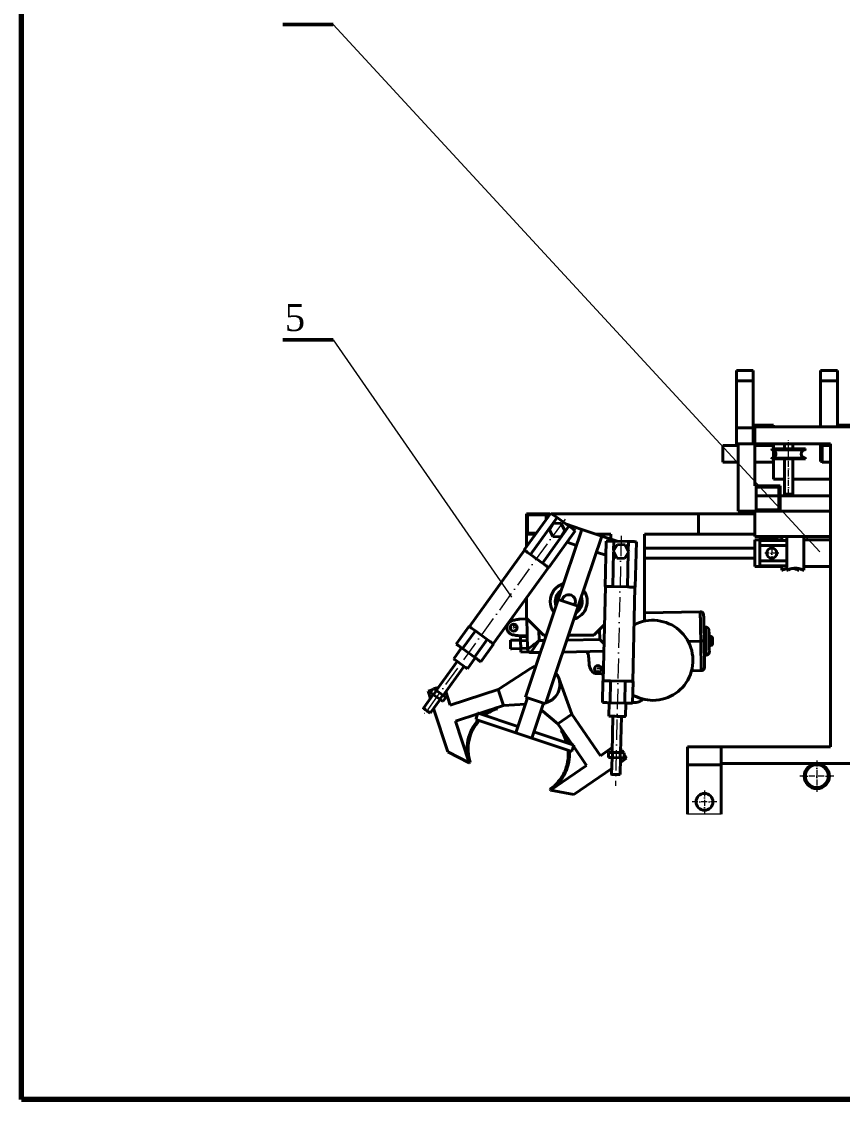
# Model space of a CAD drawing. Header units: millimetres. Extents: x -535 to 3636, y 24 to 870.
# Drawn here: x 1059.2 to 1303, y 90.9 to 411.1 of the extents above; entities that cross this region are included whole.
import ezdxf

# ---------------------------------------------------------------- set-up
doc = ezdxf.new("R2010")
doc.units = ezdxf.units.MM
doc.linetypes.add('ACAD_ISO10W100', pattern=[18, 12, -3, 0, -3])
doc.layers.add('dddd', color=1, linetype='Continuous')
doc.styles.get("Standard").update_dxf_attribs({"font": 'times_0.ttf'})

msp = doc.modelspace()

# ---------------------------------------------------------------- linework, layer by layer
at = {"lineweight": 50}
for p, q in [((1151.7927, 410.273), (1136.7927, 410.273)), ((1151.7927, 316.5768), (1136.7927, 316.5768))]:
    msp.add_line(p, q, dxfattribs=at)
at = {"color": 6, "lineweight": 15}
for p, q in [((1296.3147, 253.5397), (1151.7927, 410.273)), ((1151.7927, 316.5768), (1204.7308, 240.154))]:
    msp.add_line(p, q, dxfattribs=at)
at = {"color": 7, "linetype": 'Continuous', "lineweight": 40}
for p, q in [((1276.5499, 307.437), (1271.5499, 307.437)), ((1301.5499, 307.437), (1296.5499, 307.437)), ((1276.5499, 304.357), (1271.5499, 304.357)), ((1271.5499, 304.357), (1271.5499, 290.437)), ((1276.5499, 304.357), (1276.5499, 291.187)), ((1301.5499, 304.357), (1296.5499, 304.357)), ((1296.5499, 304.357), (1296.5499, 290.687)), ((1301.5499, 304.357), (1301.5499, 291.187)), ((1276.5499, 290.437), (1271.5499, 290.437)), ((1271.5499, 290.437), (1271.5499, 285.437)), ((1276.5499, 291.187), (1282.5499, 291.187)), ((1276.5499, 285.687), (1276.5499, 291.187)), ((1277.0499, 285.687), (1277.0499, 290.687)), ((1277.0499, 290.687), (1362.0499, 290.687)), ((1282.5499, 291.187), (1282.5499, 290.687)), ((1301.5499, 291.187), (1301.5499, 290.687)), ((1307.5499, 291.187), (1301.5499, 291.187)), ((1267.5499, 285.187), (1267.5499, 280.187)), ((1267.5499, 285.187), (1272.0499, 285.187)), ((1272.0499, 285.437), (1271.5499, 285.437)), ((1271.5499, 285.437), (1271.5499, 285.187)), ((1272.0499, 265.687), (1272.0499, 285.687)), ((1277.0499, 285.687), (1272.0499, 285.687)), ((1277.0499, 285.687), (1299.5499, 285.687)), ((1277.0499, 273.187), (1277.0499, 285.687)), ((1282.5499, 285.187), (1277.0499, 285.187)), ((1282.5499, 285.687), (1282.5499, 285.187)), ((1282.5499, 285.187), (1282.5499, 284.187)), ((1285.7999, 285.687), (1285.7999, 284.187)), ((1288.2999, 284.187), (1288.2999, 285.687)), ((1296.5499, 285.687), (1296.5499, 285.437)), ((1299.5499, 285.437), (1296.5499, 285.437)), ((1296.5499, 285.437), (1296.5499, 282.1753)), ((1297.0499, 285.187), (1297.0499, 280.187)), ((1299.5499, 285.187), (1297.0499, 285.187)), ((1299.5499, 195.687), (1299.5499, 285.687)), ((1282.0499, 284.187), (1282.0499, 284.0789)), ((1282.0499, 284.187), (1287.0499, 284.187)), ((1282.5499, 283.8326), (1282.5499, 281.5414)), ((1287.0499, 284.187), (1292.0499, 284.187)), ((1292.0499, 284.0789), (1292.0499, 284.187)), ((1297.0499, 282.1753), (1296.5499, 282.1753)), ((1296.5499, 280.4652), (1296.5499, 282.1753)), ((1267.5499, 280.187), (1272.0499, 280.187)), ((1277.0499, 280.187), (1282.5499, 280.187)), ((1282.0499, 281.2951), (1282.0499, 281.187)), ((1282.0499, 281.187), (1287.0499, 281.187)), ((1282.5499, 281.187), (1282.5499, 280.187)), ((1282.5499, 275.187), (1282.5499, 280.187)), ((1285.7999, 281.187), (1285.7999, 270.687)), ((1287.0499, 281.187), (1292.0499, 281.187)), ((1288.2999, 270.687), (1288.2999, 281.187)), ((1292.0499, 281.187), (1292.0499, 281.2951)), ((1297.0499, 280.4652), (1296.5499, 280.4652)), ((1299.5499, 280.187), (1297.0499, 280.187)), ((1284.5499, 273.187), (1277.0499, 273.187)), ((1284.1999, 272.837), (1277.3999, 272.837)), ((1277.3999, 272.837), (1277.3999, 266.037)), ((1285.7999, 275.187), (1282.5499, 275.187)), ((1284.1999, 266.037), (1284.1999, 272.837)), ((1284.5499, 265.687), (1284.5499, 273.187)), ((1299.5499, 275.187), (1288.2999, 275.187)), ((1284.1999, 270.187), (1277.3999, 270.187)), ((1299.5499, 270.187), (1284.5499, 270.187)), ((1287.0499, 270.687), (1285.7999, 270.687)), ((1288.2999, 270.687), (1287.0499, 270.687)), ((1277.3999, 266.037), (1284.1999, 266.037)), ((1208.5026, 254.1704), (1216.4026, 265.1175)), ((1216.2158, 264.8587), (1209.2407, 264.8587)), ((1209.2407, 258.8587), (1209.2407, 264.8587)), ((1209.4907, 264.6087), (1209.4907, 259.1087)), ((1214.9907, 264.6087), (1209.4907, 264.6087)), ((1210.3843, 252.8125), (1218.2843, 263.7596)), ((1214.9907, 263.161), (1214.9907, 264.6087)), ((1260.2609, 264.8587), (1216.7613, 264.8587)), ((1221.819, 261.2088), (1218.2843, 263.7596)), ((1260.2609, 258.8587), (1260.2609, 264.8587)), ((1260.2609, 264.8587), (1277.0499, 264.8587)), ((1284.5499, 265.687), (1272.0499, 265.687)), ((1277.0499, 265.687), (1277.0499, 258.187)), ((1299.5499, 265.687), (1284.5499, 265.687)), ((1213.9189, 250.2617), (1221.819, 261.2088)), ((1215.8006, 248.9037), (1223.7007, 259.8508)), ((1217.2338, 262.1021), (1215.9891, 260.1569)), ((1215.9891, 260.1569), (1217.0513, 258.1063)), ((1219.5408, 261.9967), (1217.2338, 262.1021)), ((1218.6266, 239.4011), (1225.6092, 260.2374)), ((1219.3583, 258.0009), (1220.6031, 259.9461)), ((1220.6031, 259.9461), (1219.5408, 261.9967)), ((1225.6092, 260.2374), (1221.046, 261.7666)), ((1231.5353, 258.2515), (1225.6092, 260.2374)), ((1209.2407, 258.8587), (1209.2407, 255.1933)), ((1211.8859, 258.8587), (1209.2407, 258.8587)), ((1209.4907, 259.1087), (1212.0663, 259.1087)), ((1217.0513, 258.1063), (1219.3583, 258.0009)), ((1224.0204, 255.4966), (1221.2326, 256.4308)), ((1224.5527, 237.4152), (1231.5353, 258.2515)), ((1234.2407, 258.8587), (1229.7234, 258.8587)), ((1236.093, 256.7242), (1231.5353, 258.2515)), ((1232.5198, 243.3026), (1232.8296, 256.7991)), ((1234.2407, 258.8587), (1234.2407, 257.3449)), ((1235.0868, 254.0117), (1235.1496, 256.7458)), ((1239.5073, 256.6458), (1235.1496, 256.7458)), ((1239.4427, 253.8304), (1239.5073, 256.6458)), ((1241.5174, 243.0961), (1241.8273, 256.5925)), ((1260.2609, 258.8587), (1244.2407, 258.8587)), ((1244.2407, 258.8587), (1244.2407, 232.9829)), ((1260.2609, 258.8587), (1277.0499, 258.8587)), ((1299.5499, 258.187), (1277.0499, 258.187)), ((1285.0499, 257.187), (1277.0499, 257.187)), ((1277.0499, 249.187), (1277.0499, 257.187)), ((1286.5499, 256.937), (1278.5499, 256.937)), ((1278.5499, 255.437), (1278.5499, 256.937)), ((1278.6079, 257.687), (1278.6079, 258.187)), ((1278.6079, 257.687), (1283.6079, 257.687)), ((1283.6079, 257.687), (1283.6079, 258.187)), ((1285.0499, 256.937), (1285.0499, 258.187)), ((1286.5499, 248.187), (1286.5499, 258.187)), ((1291.5499, 248.187), (1291.5499, 258.187)), ((1299.5499, 257.187), (1291.5499, 257.187)), ((1208.6039, 254.0973), (1192.2186, 231.3922)), ((1232.7327, 252.577), (1229.9465, 253.5106)), ((1234.8397, 243.2494), (1235.0765, 253.5628)), ((1236.1974, 255.7472), (1234.9526, 253.802)), ((1234.9526, 253.802), (1236.0148, 251.7514)), ((1238.5044, 255.6418), (1236.1974, 255.7472)), ((1238.3218, 251.646), (1239.5666, 253.5912)), ((1239.5666, 253.5912), (1238.5044, 255.6418)), ((1239.1975, 243.1493), (1239.4324, 253.3815)), ((1277.0499, 254.687), (1244.2407, 254.687)), ((1286.5499, 255.437), (1278.5499, 255.437)), ((1278.5499, 255.437), (1278.5499, 250.937)), ((1213.9189, 250.2617), (1210.3843, 252.8125)), ((1236.0148, 251.7514), (1238.3218, 251.646)), ((1244.2407, 251.687), (1277.0499, 251.687)), ((1286.5499, 250.937), (1278.5499, 250.937)), ((1278.5499, 249.437), (1278.5499, 250.937)), ((1199.314, 226.2718), (1215.6993, 248.9769)), ((1277.0499, 249.187), (1285.0499, 249.187)), ((1278.5499, 249.437), (1286.5499, 249.437)), ((1285.0499, 248.187), (1285.0499, 249.437)), ((1285.0499, 248.187), (1285.2999, 248.187)), ((1286.5499, 248.187), (1286.8284, 248.187)), ((1289.7714, 248.187), (1290.0499, 248.187)), ((1290.0499, 248.187), (1290.0499, 248.5545)), ((1291.2999, 248.187), (1291.5499, 248.187)), ((1291.5499, 249.187), (1299.5499, 249.187)), ((1232.6448, 243.2998), (1232.0022, 215.3071)), ((1239.1975, 243.1493), (1234.8397, 243.2494)), ((1240.7499, 215.1063), (1241.3925, 243.099)), ((1208.9275, 210.4582), (1218.6266, 239.4011)), ((1209.2407, 240.0272), (1209.2407, 233.8587)), ((1214.8536, 208.4723), (1224.5527, 237.4152)), ((1218.6266, 239.4011), (1224.5527, 237.4152)), ((1219.8443, 239.4942), (1219.7476, 239.0254)), ((1209.2407, 233.8587), (1214.2407, 228.8587)), ((1209.3294, 233.7699), (1209.4923, 224.6381)), ((1260.8013, 235.8047), (1244.2407, 235.5093)), ((1188.3135, 226.1945), (1192.1173, 231.4653)), ((1203.373, 231.2736), (1203.3817, 230.7865)), ((1207.1816, 233.5983), (1209.3318, 233.6366)), ((1229.2407, 228.8587), (1232.3855, 232.0035)), ((1262.3829, 231.2462), (1261.8829, 231.2373)), ((1190.1953, 224.8365), (1193.999, 230.1074)), ((1193.7299, 222.2858), (1197.5336, 227.5566)), ((1197.5336, 227.5566), (1193.999, 230.1074)), ((1207.4436, 227.352), (1204.694, 227.3029)), ((1207.2708, 228.5991), (1209.421, 228.6374)), ((1207.4247, 228.41), (1209.4244, 228.4457)), ((1207.4247, 228.41), (1207.4464, 227.1928)), ((1215.0938, 228.8587), (1214.2407, 228.8587)), ((1229.2407, 228.8587), (1221.6854, 228.8587)), ((1262.0952, 219.3356), (1261.95, 227.4775)), ((1263.9335, 228.4203), (1263.4336, 228.4114)), ((1189.9353, 225.0241), (1187.5946, 221.7805)), ((1193.7299, 222.2858), (1190.1953, 224.8365)), ((1195.6116, 220.9278), (1199.4153, 226.1986)), ((1204.4441, 227.2967), (1204.694, 227.3012)), ((1204.7385, 224.8051), (1204.4886, 224.8006)), ((1204.7386, 224.8033), (1207.4881, 224.8523)), ((1207.4464, 227.1928), (1209.4461, 227.2285)), ((1207.4464, 227.1928), (1207.4876, 224.8849)), ((1207.4876, 224.8849), (1209.4872, 224.9206)), ((1207.4876, 224.8849), (1207.507, 223.7943)), ((1260.9574, 227.056), (1257.213, 226.9893)), ((1260.9574, 227.056), (1261.1134, 218.3074)), ((1263.4803, 225.7898), (1263.9802, 225.7988)), ((1188.6082, 221.049), (1182.3697, 212.4043)), ((1191.649, 218.8546), (1193.9898, 222.0982)), ((1207.507, 223.7943), (1209.9178, 223.8373)), ((1210.51, 223.656), (1213.3674, 223.707)), ((1219.9986, 223.8252), (1232.2027, 224.0429)), ((1262.0314, 222.9104), (1262.5314, 222.9194)), ((1184.3969, 210.9414), (1190.6354, 219.5861)), ((1210.3974, 218.9372), (1200.8211, 212.6992)), ((1261.1134, 218.3074), (1258.2187, 218.2558)), ((1218.7973, 216.1034), (1222.6377, 205.3391)), ((1231.728, 208.8117), (1231.8772, 215.31)), ((1234.048, 208.7585), (1234.1971, 215.2568)), ((1238.5549, 215.1567), (1234.1971, 215.2568)), ((1238.4057, 208.6584), (1238.5549, 215.1567)), ((1240.7256, 208.6052), (1240.8748, 215.1035)), ((1179.9468, 212.1891), (1181.2045, 212.6001)), ((1180.6536, 210.0264), (1179.9468, 212.1891)), ((1181.5106, 213.0243), (1180.6328, 211.8079)), ((1180.6328, 211.8079), (1181.5692, 211.1322)), ((1181.5106, 213.0243), (1182.4469, 212.3486)), ((1182.4469, 212.3486), (1181.5692, 211.1322)), ((1181.6121, 212.951), (1182.5374, 213.0358)), ((1181.8197, 212.8012), (1182.9142, 213.1589)), ((1182.4197, 213.3137), (1182.0781, 212.9937)), ((1182.9171, 213.1628), (1182.4197, 213.3137)), ((1182.4469, 212.3486), (1184.3196, 210.9971)), ((1186.5633, 208.0392), (1185.2352, 212.103)), ((1200.8211, 212.6992), (1186.5633, 208.0392)), ((1200.8211, 212.6992), (1202.3745, 207.9465)), ((1181.4919, 211.188), (1178.5659, 207.1335)), ((1180.5932, 205.6705), (1183.5191, 209.725)), ((1181.5692, 211.1322), (1183.4418, 209.7808)), ((1184.3196, 210.9971), (1183.4418, 209.7808)), ((1183.4418, 209.7808), (1184.3782, 209.1051)), ((1184.3196, 210.9971), (1185.256, 210.3214)), ((1185.256, 210.3214), (1184.3782, 209.1051)), ((1202.3745, 207.9465), (1208.8635, 208.3)), ((1209.5201, 210.2596), (1206.0249, 199.8297)), ((1208.9275, 210.4582), (1214.8536, 208.4723)), ((1214.261, 208.6709), (1210.7658, 198.2409)), ((1214.2411, 208.6114), (1214.3779, 208.6317)), ((1233.7275, 208.7658), (1233.6357, 204.7669)), ((1238.4057, 208.6584), (1234.048, 208.7585)), ((1238.6344, 204.6521), (1238.7262, 208.6511)), ((1241.7407, 208.8587), (1240.7315, 208.8587)), ((1185.8493, 194.1292), (1181.6146, 207.0859)), ((1188.1166, 203.2866), (1194.7239, 205.4461)), ((1206.6604, 201.726), (1194.8082, 205.6978)), ((1195.1469, 205.5843), (1202.3745, 207.9465)), ((1200.5821, 206.9925), (1200.4734, 207.3252)), ((1218.5229, 202.4987), (1213.5975, 206.6909)), ((1222.6377, 205.3391), (1218.5229, 202.4987)), ((1222.6377, 205.3391), (1231.1589, 192.9945)), ((1192.1552, 190.9299), (1188.1166, 203.2866)), ((1194.1727, 203.8015), (1206.0249, 199.8297)), ((1222.7866, 196.322), (1218.5229, 202.4987)), ((1234.8854, 204.7382), (1234.6386, 193.9879)), ((1237.1379, 193.9305), (1237.3847, 204.6808)), ((1210.7658, 198.2409), (1206.0249, 199.8297)), ((1223.2535, 196.1655), (1211.4013, 200.1373)), ((1219.371, 200.654), (1219.659, 200.8528)), ((1210.7658, 198.2409), (1222.618, 194.2691)), ((1227.0441, 190.1541), (1223.1362, 195.8154)), ((1231.1589, 192.9945), (1234.6714, 195.4191)), ((1257.0499, 195.687), (1257.0499, 190.337)), ((1267.0499, 195.687), (1257.0499, 195.687)), ((1267.0499, 195.687), (1267.0499, 190.687)), ((1299.5499, 195.687), (1267.0499, 195.687)), ((1192.1552, 190.9299), (1185.8493, 194.1292)), ((1233.5795, 194.0122), (1233.545, 192.5126)), ((1233.545, 192.5126), (1234.6994, 192.4861)), ((1233.5795, 194.0122), (1234.7338, 193.9857)), ((1234.6041, 192.4883), (1234.4894, 187.4896)), ((1234.7338, 193.9857), (1234.6994, 192.4861)), ((1234.6994, 192.4861), (1237.0082, 192.4331)), ((1234.7338, 193.9857), (1237.0426, 193.9327)), ((1236.9887, 187.4323), (1237.1035, 192.4309)), ((1237.0426, 193.9327), (1237.0082, 192.4331)), ((1237.0082, 192.4331), (1238.1626, 192.4066)), ((1237.0426, 193.9327), (1238.197, 193.9062)), ((1237.0706, 190.9997), (1238.9372, 192.2882)), ((1237.8142, 193.915), (1237.1593, 194.8637)), ((1237.1594, 194.8657), (1237.647, 194.6857)), ((1237.647, 194.6857), (1237.7676, 193.9825)), ((1238.0719, 193.9091), (1237.7261, 194.2244)), ((1238.197, 193.9062), (1238.1626, 192.4066)), ((1238.9372, 192.2882), (1238.1849, 193.378)), ((1192.1552, 190.9299), (1192.4879, 191.0386)), ((1216.3454, 182.7691), (1227.0441, 190.1541)), ((1223.3007, 181.4946), (1234.5297, 189.2458)), ((1267.0499, 190.337), (1257.0499, 190.337)), ((1257.0499, 175.687), (1257.0499, 190.337)), ((1372.0499, 190.687), (1267.0499, 190.687)), ((1267.0499, 190.337), (1267.0499, 190.687)), ((1267.0499, 175.687), (1267.0499, 190.337)), ((1216.3454, 182.7691), (1216.1466, 183.0572)), ((1216.3454, 182.7691), (1223.3007, 181.4946))]:
    msp.add_line(p, q, dxfattribs=at)
at = {"color": 5, "linetype": 'ACAD_ISO10W100', "lineweight": 15, "ltscale": 0.15}
for p, q in [((1287.0499, 270.4067), (1287.0499, 286.9855)), ((1284.1066, 253.187), (1279.9932, 253.187)), ((1282.0499, 255.1006), (1282.0499, 251.2734)), ((1295.451, 191.6013), (1295.451, 182.2727)), ((1300.4643, 186.937), (1290.4378, 186.937)), ((1262.0499, 182.7139), (1262.0499, 175.9294)), ((1265.6959, 179.3217), (1258.4039, 179.3217))]:
    msp.add_line(p, q, dxfattribs=at)
at = {"color": 8, "linetype": 'Continuous', "lineweight": 40}
for p, q in [((1282.0499, 284.0789), (1287.0499, 284.0789)), ((1282.1839, 283.9298), (1287.0499, 283.9298)), ((1287.0499, 284.0789), (1292.0499, 284.0789)), ((1287.0499, 283.9298), (1291.916, 283.9298)), ((1282.0499, 281.2951), (1287.0499, 281.2951)), ((1282.1839, 281.4442), (1287.0499, 281.4442)), ((1287.0499, 281.4442), (1291.916, 281.4442)), ((1287.0499, 281.2951), (1292.0499, 281.2951)), ((1212.9472, 227.2001), (1212.8936, 230.2058)), ((1230.9443, 227.521), (1221.1787, 227.3468)), ((1230.891, 230.509), (1230.9443, 227.521)), ((1214.5475, 227.2286), (1212.9472, 227.2001))]:
    msp.add_line(p, q, dxfattribs=at)
at = {"color": 5, "linetype": 'ACAD_ISO10W100', "lineweight": 15, "ltscale": 0.5}
for p, q in [((1220.64, 263.3066), (1178.9438, 205.521)), ((1237.3285, 258.3256), (1235.6158, 184.0775))]:
    msp.add_line(p, q, dxfattribs=at)
at = {"color": 5, "linetype": 'ACAD_ISO10W100', "lineweight": 15, "ltscale": 0.1}
for p, q in [((1206.7443, 231.0657), (1204.0098, 231.0657)), ((1205.377, 232.3378), (1205.377, 229.7936)), ((1231.6412, 218.792), (1229.1802, 218.792)), ((1230.4107, 219.9369), (1230.4107, 217.6471))]:
    msp.add_line(p, q, dxfattribs=at)
at = {"color": 7, "linetype": 'Continuous', "lineweight": 20}
msp.add_line((1267.0499, 175.687), (1257.0499, 175.687), dxfattribs=at)
at = {"color": 7, "linetype": 'Continuous', "lineweight": 40, "flags": 128}
for points in [[(1218.2843, 263.7596), (1217.9858, 263.975), (1217.7017, 264.18), (1217.4341, 264.3732), (1217.1847, 264.5531), (1216.9553, 264.7187), (1216.7476, 264.8686), (1216.5629, 265.0019), (1216.4026, 265.1175)], [(1223.7007, 259.8508), (1223.5404, 259.9665), (1223.3557, 260.0998), (1223.148, 260.2497), (1222.9186, 260.4152), (1222.6692, 260.5952), (1222.4015, 260.7884), (1222.1175, 260.9934), (1221.819, 261.2088)], [(1235.1496, 256.7458), (1234.7816, 256.7543), (1234.4313, 256.7623), (1234.1013, 256.7699), (1233.7938, 256.7769), (1233.5111, 256.7834), (1233.2549, 256.7893), (1233.0273, 256.7945), (1232.8296, 256.7991)], [(1241.8273, 256.5925), (1241.6296, 256.5971), (1241.402, 256.6023), (1241.1458, 256.6082), (1240.8631, 256.6147), (1240.5556, 256.6217), (1240.2256, 256.6293), (1239.8753, 256.6373), (1239.5073, 256.6458)], [(1210.3843, 252.8125), (1210.0858, 253.0279), (1209.8017, 253.2329), (1209.534, 253.4261), (1209.2846, 253.606), (1209.0553, 253.7716), (1208.8475, 253.9215), (1208.6629, 254.0547), (1208.5026, 254.1704)], [(1215.8006, 248.9037), (1215.6403, 249.0194), (1215.4557, 249.1527), (1215.2479, 249.3026), (1215.0185, 249.4681), (1214.7692, 249.6481), (1214.5015, 249.8413), (1214.2174, 250.0463), (1213.9189, 250.2617)], [(1234.8397, 243.2494), (1234.4717, 243.2578), (1234.1215, 243.2659), (1233.7915, 243.2734), (1233.484, 243.2805), (1233.2012, 243.287), (1232.9451, 243.2929), (1232.7174, 243.2981), (1232.5198, 243.3026)], [(1241.5174, 243.0961), (1241.3198, 243.1006), (1241.0921, 243.1059), (1240.836, 243.1117), (1240.5532, 243.1182), (1240.2458, 243.1253), (1239.9158, 243.1329), (1239.5655, 243.1409), (1239.1975, 243.1493)], [(1217.7407, 238.8587), (1217.8342, 237.9988), (1217.9843, 237.4842)], [(1260.8013, 235.8047), (1260.8029, 235.7156), (1260.8077, 235.4503), (1260.8154, 235.0141), (1260.8261, 234.4158), (1260.8394, 233.6678), (1260.8552, 232.7852), (1260.873, 231.7859), (1260.8925, 230.6903), (1260.9134, 229.5208), (1260.9352, 228.3011), (1260.9574, 227.056)], [(1261.95, 227.4775), (1261.9277, 228.7275), (1261.9062, 229.9338), (1261.886, 231.0642), (1261.8678, 232.089), (1261.8519, 232.9808), (1261.8387, 233.7162), (1261.8288, 234.2756), (1261.8222, 234.6441), (1261.8192, 234.8121)], [(1193.999, 230.1074), (1193.7005, 230.3228), (1193.4164, 230.5278), (1193.1487, 230.721), (1192.8993, 230.9009), (1192.67, 231.0664), (1192.4622, 231.2164), (1192.2776, 231.3496), (1192.1173, 231.4653)], [(1199.4153, 226.1986), (1199.255, 226.3143), (1199.0704, 226.4476), (1198.8626, 226.5975), (1198.6332, 226.763), (1198.3839, 226.943), (1198.1162, 227.1362), (1197.8321, 227.3412), (1197.5336, 227.5566)], [(1230.9443, 227.521), (1231.6481, 226.8419), (1232.2535, 226.2576)], [(1263.5134, 223.937), (1263.5117, 224.029), (1263.5069, 224.2994), (1263.4992, 224.7326), (1263.489, 225.3035), (1263.477, 225.9788), (1263.4638, 226.7193), (1263.4502, 227.4819), (1263.437, 228.2224), (1263.4249, 228.8977), (1263.4147, 229.4686), (1263.407, 229.9018), (1263.4022, 230.1723), (1263.4005, 230.2642), (1263.4005, 230.2642)], [(1264.4713, 226.3076), (1264.4702, 226.3693), (1264.467, 226.5451), (1264.4623, 226.8081), (1264.4568, 227.1184), (1264.4513, 227.4287), (1264.4466, 227.6918), (1264.4434, 227.8676), (1264.4423, 227.9293), (1264.4423, 227.9293)], [(1190.1953, 224.8365), (1189.8967, 225.0519), (1189.6127, 225.257), (1189.345, 225.4501), (1189.0956, 225.6301), (1188.8662, 225.7956), (1188.6585, 225.9455), (1188.4738, 226.0788), (1188.3135, 226.1945)], [(1204.4441, 227.2967), (1204.4461, 227.1836), (1204.451, 226.9089), (1204.4581, 226.5117), (1204.4663, 226.0487), (1204.4746, 225.5856), (1204.4817, 225.1884), (1204.4866, 224.9137), (1204.4886, 224.8006)], [(1212.9472, 227.2001), (1212.2731, 226.7002), (1211.625, 226.2196), (1211.0277, 225.7767), (1210.5042, 225.3884), (1210.0745, 225.0698), (1209.7553, 224.8331), (1209.5587, 224.6873), (1209.4923, 224.6381)], [(1210.51, 223.656), (1210.5568, 223.7241), (1210.6955, 223.9258), (1210.9207, 224.2533), (1211.2238, 224.6941), (1211.5931, 225.2311), (1212.0145, 225.8438), (1212.4717, 226.5087), (1212.9472, 227.2001)], [(1189.6218, 220.3176), (1189.0749, 220.7123), (1188.5685, 221.0777), (1188.1402, 221.3868), (1187.8218, 221.6165), (1187.637, 221.7499), (1187.5946, 221.7805)], [(1195.6116, 220.9278), (1195.4513, 221.0435), (1195.2666, 221.1767), (1195.0589, 221.3267), (1194.8295, 221.4922), (1194.5801, 221.6722), (1194.3125, 221.8653), (1194.0284, 222.0703), (1193.7299, 222.2858)], [(1191.649, 218.8546), (1191.6066, 218.8852), (1191.4218, 219.0186), (1191.1034, 219.2484), (1190.6751, 219.5574), (1190.1687, 219.9229), (1189.6218, 220.3176)], [(1212.0105, 219.6581), (1211.311, 219.4195), (1210.3974, 218.9372)], [(1234.1971, 215.2568), (1233.8291, 215.2652), (1233.4789, 215.2732), (1233.1489, 215.2808), (1232.8414, 215.2879), (1232.5586, 215.2944), (1232.3025, 215.3003), (1232.0748, 215.3055), (1231.8772, 215.31)], [(1240.8748, 215.1035), (1240.6772, 215.108), (1240.4495, 215.1132), (1240.1934, 215.1191), (1239.9106, 215.1256), (1239.6031, 215.1326), (1239.2731, 215.1402), (1238.9229, 215.1483), (1238.5549, 215.1567)], [(1234.048, 208.7585), (1233.6799, 208.7669), (1233.3297, 208.7749), (1232.9997, 208.7825), (1232.6922, 208.7896), (1232.4094, 208.7961), (1232.1533, 208.802), (1231.9257, 208.8072), (1231.728, 208.8117)], [(1240.7256, 208.6052), (1240.528, 208.6097), (1240.3003, 208.6149), (1240.0442, 208.6208), (1239.7614, 208.6273), (1239.454, 208.6344), (1239.124, 208.6419), (1238.7737, 208.65), (1238.4057, 208.6584)], [(1179.9703, 206.12), (1179.5827, 206.3998), (1179.1945, 206.6799), (1178.865, 206.9177), (1178.6443, 207.077), (1178.5659, 207.1335), (1178.5659, 207.1335)], [(1180.5932, 205.6705), (1180.5172, 205.7254), (1180.2985, 205.8832), (1179.9703, 206.12)], [(1194.8082, 205.6978), (1194.784, 205.6256), (1194.7152, 205.4201), (1194.6121, 205.1125), (1194.4905, 204.7497), (1194.3689, 204.3868), (1194.2658, 204.0792), (1194.1969, 203.8736), (1194.1727, 203.8015)], [(1236.135, 204.7095), (1235.4607, 204.725), (1234.8364, 204.7393), (1234.3084, 204.7514), (1233.9159, 204.7604), (1233.688, 204.7657), (1233.6357, 204.7669)], [(1238.6344, 204.6521), (1238.5821, 204.6533), (1238.3542, 204.6586), (1237.9616, 204.6676), (1237.4336, 204.6797), (1236.8093, 204.694), (1236.135, 204.7095)], [(1223.2535, 196.1655), (1223.2293, 196.0933), (1223.1605, 195.8878), (1223.0574, 195.5801), (1222.9358, 195.2173), (1222.8142, 194.8544), (1222.7111, 194.5468), (1222.6422, 194.3413), (1222.618, 194.2691)], [(1236.2208, 187.4499), (1235.7429, 187.4609), (1235.2644, 187.4718), (1234.8581, 187.4812), (1234.586, 187.4874), (1234.4894, 187.4896), (1234.4894, 187.4896)], [(1236.9887, 187.4323), (1236.8951, 187.4344), (1236.6254, 187.4406), (1236.2208, 187.4499)]]:
    msp.add_lwpolyline(points, dxfattribs=at)
at = {"color": 8, "linetype": 'Continuous', "lineweight": 40, "flags": 128}
for points in [[(1262.3829, 231.2462), (1262.3845, 231.1552), (1262.3893, 230.8863), (1262.3971, 230.4511), (1262.4074, 229.8687), (1262.42, 229.1645), (1262.4342, 228.3693), (1262.4494, 227.518), (1262.4649, 226.6476), (1262.4801, 225.7962), (1262.4942, 225.0011), (1262.5068, 224.2969), (1262.5172, 223.7145), (1262.5249, 223.2793), (1262.5297, 223.0103), (1262.5314, 222.9194)], [(1263.9335, 228.4203), (1263.9339, 228.398), (1263.937, 228.224), (1263.9428, 227.8994), (1263.9505, 227.4682), (1263.959, 226.9886), (1263.9673, 226.5253), (1263.9741, 226.1409), (1263.9787, 225.8873), (1263.9802, 225.7988)]]:
    msp.add_lwpolyline(points, dxfattribs=at)
at = {"color": 7, "linetype": 'Continuous', "lineweight": 40}
for centre, radius in [((1282.0499, 253.187), 1.5), ((1205.377, 231.0657), 1.009), ((1230.4107, 218.792), 1), ((1295.451, 186.937), 3.75), ((1295.451, 186.937), 3.4), ((1262.0499, 179.3217), 2.5)]:
    msp.add_circle(centre, radius, dxfattribs=at)
for centre, radius, start, end in [((1282.1999, 284.0789), 0.15, 180, 263.84936), ((1282.0499, 282.687), 1.25, 276.15064, 83.84936), ((1292.0499, 282.687), 1.25, 96.15064, 263.84936), ((1291.8999, 284.0789), 0.15, 276.15064, 0), ((1282.1999, 281.2951), 0.15, 96.15064, 180), ((1291.8999, 281.2951), 0.15, 0, 83.84936), ((1221.7407, 238.8587), 5.5, 106.096925, 180), ((1221.7407, 238.8587), 4, 122.848556, 180), ((1221.7407, 238.8587), 2, 327.728193, 161.473389), ((1221.7407, 238.8587), 5.5, 286.096925, 36.849854), ((1221.7407, 238.8587), 4, 302.848556, 20.098222), ((1221.7407, 238.8587), 5.5, 180, 216.849854), ((1246.7407, 221.3587), 11.89, 270, 118.134196), ((1262.4007, 230.2464), 1, 1.021618, 91.021618), ((1263.9424, 227.9204), 0.5, 1.021618, 91.021618), ((1205.0189, 227.3084), 0.3249, 180.96975, 181.271973), ((1203.8906, 224.7877), 0.8481, 1.052806, 1.169597), ((1210.4921, 224.6559), 1, 181.021618, 271.021618), ((1263.9713, 226.2987), 0.5, 271.021618, 1.021618), ((1262.5135, 223.9192), 1, 271.021618, 1.021618), ((1213.4793, 214.2061), 5.6464, 285.077734, 37.869044), ((1246.7407, 221.3587), 11.89, 239.925059, 270), ((1241.7407, 211.3587), 2.5, 270, 323.00288), ((1204.512, 194.9685), 13, 108.099085, 128.422409), ((1204.512, 194.9685), 12.65, 108.099085, 127.384753), ((1204.512, 194.9685), 13, 138.423102, 198.099085), ((1204.512, 194.9685), 12.65, 137.746843, 198.099085), ((1208.9604, 193.4678), 12.65, 15.613857, 34.616431), ((1208.9604, 193.4678), 13, 14.574202, 34.616431), ((1208.9604, 193.4678), 12.65, 304.616431, 5.246819), ((1208.9604, 193.4678), 13, 304.616431, 4.569065)]:
    msp.add_arc(centre, radius, start, end, dxfattribs=at)
for points, knots in [([(1271.5499, 307.437), (1271.5499, 307.3534), (1271.5499, 307.1973), (1271.5499, 306.4799), (1271.5499, 305.5248), (1271.5499, 304.7433), (1271.5499, 304.357)], [0, 0, 0, 0, 0.322422845, 0.602033259, 0.803284234, 1, 1, 1, 1]), ([(1276.5499, 307.437), (1276.5499, 307.3534), (1276.5499, 307.1973), (1276.5499, 306.4799), (1276.5499, 305.5248), (1276.5499, 304.7433), (1276.5499, 304.357)], [0, 0, 0, 0, 0.322422845, 0.602033259, 0.803284234, 1, 1, 1, 1]), ([(1296.5499, 307.437), (1296.5499, 307.3534), (1296.5499, 307.1973), (1296.5499, 306.4799), (1296.5499, 305.5248), (1296.5499, 304.7433), (1296.5499, 304.357)], [0, 0, 0, 0, 0.322422845, 0.602033259, 0.803284234, 1, 1, 1, 1]), ([(1301.5499, 307.437), (1301.5499, 307.3534), (1301.5499, 307.1973), (1301.5499, 306.4799), (1301.5499, 305.5248), (1301.5499, 304.7433), (1301.5499, 304.357)], [0, 0, 0, 0, 0.322422845, 0.602033259, 0.803284234, 1, 1, 1, 1]), ([(1285.2999, 248.187), (1285.3221, 248.1975), (1285.3663, 248.2186), (1285.7194, 248.3625), (1286.1201, 248.5168), (1286.4497, 248.5795), (1286.5499, 248.5985)], [0, 0, 0, 0, 0.28517429, 0.56978614, 0.8692008, 1, 1, 1, 1]), ([(1286.8284, 248.1997), (1286.821, 248.1964), (1286.795, 248.1848), (1286.986, 248.2704), (1287.3743, 248.4248), (1287.9704, 248.6096), (1288.7016, 248.7303), (1289.4494, 248.7223), (1290.1207, 248.6084), (1290.6994, 248.4352), (1291.1303, 248.2638), (1291.2895, 248.1917), (1291.2982, 248.1878), (1291.2999, 248.187)], [0, 0, 0, 0, 0.039081536, 0.136097618, 0.236191831, 0.344538724, 0.455522379, 0.55690114, 0.651967371, 0.753237069, 0.86365567, 0.972764579, 1, 1, 1, 1]), ([(1288.3366, 248.6504), (1288.3501, 248.6489), (1288.5902, 248.6233), (1289.0067, 248.492), (1289.4979, 248.3229), (1289.7785, 248.1964), (1289.7733, 248.1988), (1289.7714, 248.1997)], [0, 0, 0, 0, 0.015070551, 0.268503618, 0.547293087, 0.834437131, 1, 1, 1, 1]), ([(1260.8013, 235.8047), (1260.9076, 235.7967), (1261.1198, 235.7807), (1261.4065, 235.633), (1261.637, 235.4087), (1261.782, 235.1254), (1261.8172, 234.9152), (1261.8192, 234.8137), (1261.8192, 234.8121)], [0, 0, 0, 0, 0.19369456, 0.38717421, 0.58657179, 0.80043905, 0.99682545, 1, 1, 1, 1]), ([(1207.1816, 233.5983), (1206.7799, 233.5283), (1205.9421, 233.3822), (1204.8879, 233.17), (1204.1164, 232.7455), (1203.7044, 232.2978), (1203.4453, 231.792), (1203.3971, 231.4462), (1203.373, 231.2736)], [0, 0, 0, 0, 0.25151823, 0.524514399, 0.65582834, 0.786322215, 0.893350023, 1, 1, 1, 1]), ([(1207.2708, 228.5991), (1206.8668, 228.6547), (1206.0243, 228.7708), (1204.9633, 228.9453), (1204.1771, 229.342), (1203.7494, 229.7747), (1203.4724, 230.271), (1203.4119, 230.6149), (1203.3817, 230.7865)], [0, 0, 0, 0, 0.25151737, 0.52451392, 0.65582836, 0.7863213, 0.89335106, 1, 1, 1, 1]), ([(1260.9574, 227.056), (1261.0633, 227.062), (1261.2751, 227.074), (1261.5579, 227.142), (1261.7827, 227.2389), (1261.9205, 227.3554), (1261.9505, 227.4378), (1261.95, 227.4769), (1261.95, 227.4775)], [0, 0, 0, 0, 0.19369592, 0.38717576, 0.58657751, 0.80044514, 0.99682597, 1, 1, 1, 1]), ([(1232.0476, 217.2875), (1231.6337, 217.3556), (1230.9772, 217.4635), (1230.0866, 217.3878), (1229.3544, 217.4327), (1228.749, 217.8585), (1228.1877, 218.697), (1227.7669, 219.9584), (1227.782, 221.3089), (1227.6215, 222.3803), (1227.5899, 223.2365), (1227.2827, 223.7137), (1227.1291, 223.9524)], [0, 0, 0, 0, 0.12759038, 0.20238816, 0.27424093, 0.34642016, 0.41913508, 0.58130421, 0.74405892, 0.82943004, 0.91467228, 1, 1, 1, 1]), ([(1262.0952, 219.3356), (1262.0952, 219.334), (1262.0969, 219.2325), (1262.0691, 219.0212), (1261.9344, 218.7329), (1261.712, 218.5005), (1261.4308, 218.3428), (1261.2192, 218.3192), (1261.1134, 218.3074)], [0, 0, 0, 0, 0.00317433, 0.1995615, 0.4134258, 0.61282707, 0.80630391, 1, 1, 1, 1])]:
    msp.add_open_spline(points, degree=3, knots=knots, dxfattribs=at)
at = {"layer": 'dddd', "lineweight": 70}
for p, q in [((1059.1961, 90.9085), (1059.1961, 805.7585)), ((2069.8461, 90.9085), (1059.1961, 90.9085))]:
    msp.add_line(p, q, dxfattribs=at)

# ---------------------------------------------------------------- texts
at = {"lineweight": 20, "insert": (1137.3896, 327.1918), "char_height": 8, "attachment_point": 1}
msp.add_mtext_dynamic_manual_height_columns('5', width=21.085555, gutter_width=17.5, heights=[0], dxfattribs=at)

doc.saveas('drawing.dxf')
